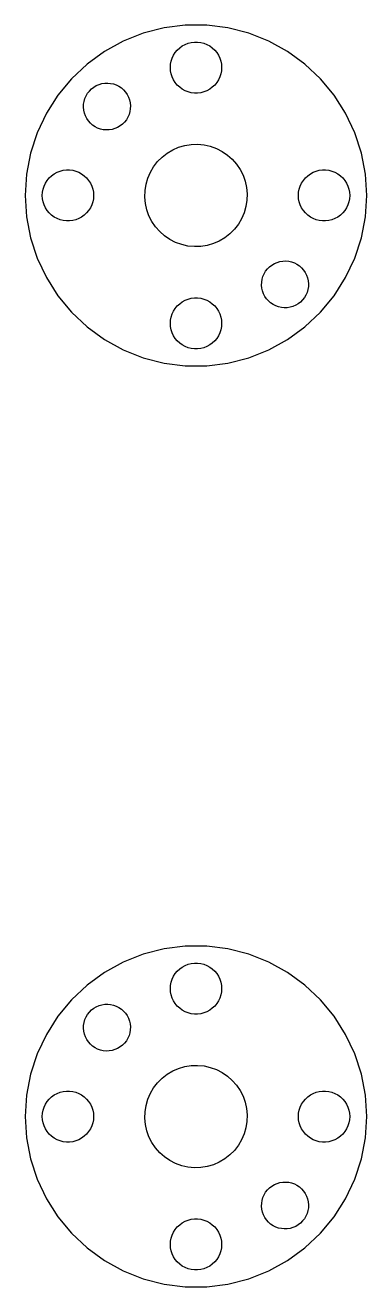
# Model space of a CAD drawing. Header units: metres. Extents: x -11 to 11, y -10 to 173.
# Drawn here: x -10 to 10, y -10 to 64 of the extents above; entities that cross this region are included whole.
import ezdxf

# ---------------------------------------------------------------- set-up
doc = ezdxf.new("R2010")
doc.units = ezdxf.units.M

msp = doc.modelspace()

# ---------------------------------------------------------------- linework, layer by layer
for p, q in [((-1.87381, 63.8229), (-3.09016, 63.5106)), ((-0.627899, 63.9803), (-1.87381, 63.8229)), ((0.627899, 63.9803), (-0.627899, 63.9803)), ((1.87381, 63.8229), (0.627899, 63.9803)), ((3.09016, 63.5106), (1.87381, 63.8229)), ((-4.25778, 63.0483), (-5.35826, 62.4433)), ((-3.09016, 63.5106), (-4.25778, 63.0483)), ((-0.638657, 62.8572), (-0.463516, 62.9266)), ((-0.463516, 62.9266), (-0.281067, 62.9734)), ((-0.281067, 62.9734), (-0.094177, 62.997)), ((-0.094177, 62.997), (0.094177, 62.997)), ((0.094177, 62.997), (0.281067, 62.9734)), ((0.281067, 62.9734), (0.463516, 62.9266)), ((0.463516, 62.9266), (0.638657, 62.8572)), ((4.25778, 63.0483), (3.09016, 63.5106)), ((5.35826, 62.4433), (4.25778, 63.0483)), ((-5.35826, 62.4433), (-6.37424, 61.7051)), ((-1.39465, 62.0522), (-1.31445, 62.2226)), ((-1.31445, 62.2226), (-1.21352, 62.3817)), ((-1.21352, 62.3817), (-1.09344, 62.5268)), ((-1.09344, 62.5268), (-0.956131, 62.6558)), ((-0.956131, 62.6558), (-0.803726, 62.7665)), ((-0.803726, 62.7665), (-0.638657, 62.8572)), ((0.638657, 62.8572), (0.803726, 62.7665)), ((0.803726, 62.7665), (0.956131, 62.6558)), ((0.956131, 62.6558), (1.09344, 62.5268)), ((1.09344, 62.5268), (1.21352, 62.3817)), ((1.21352, 62.3817), (1.31445, 62.2226)), ((1.31445, 62.2226), (1.39465, 62.0522)), ((6.37424, 61.7051), (5.35826, 62.4433)), ((-6.37424, 61.7051), (-7.28967, 60.8455)), ((-1.5, 61.5), (-1.48816, 61.688)), ((-1.48816, 61.312), (-1.5, 61.5)), ((-1.48816, 61.688), (-1.45287, 61.873)), ((-1.45287, 61.873), (-1.39465, 62.0522)), ((1.39465, 62.0522), (1.45287, 61.873)), ((1.45287, 61.873), (1.48816, 61.688)), ((1.48816, 61.688), (1.5, 61.5)), ((1.5, 61.5), (1.48816, 61.312)), ((7.28967, 60.8455), (6.37424, 61.7051)), ((-7.28967, 60.8455), (-8.09016, 59.8778)), ((-1.45287, 61.127), (-1.48816, 61.312)), ((-1.39465, 60.9478), (-1.45287, 61.127)), ((-1.31445, 60.7774), (-1.39465, 60.9478)), ((-1.21352, 60.6183), (-1.31445, 60.7774)), ((1.31445, 60.7774), (1.21352, 60.6183)), ((1.39465, 60.9478), (1.31445, 60.7774)), ((1.45287, 61.127), (1.39465, 60.9478)), ((1.48816, 61.312), (1.45287, 61.127)), ((8.09016, 59.8778), (7.28967, 60.8455)), ((-6.44003, 59.8391), (-6.35214, 59.9878)), ((-6.35214, 59.9878), (-6.24631, 60.1242)), ((-6.24631, 60.1242), (-6.12421, 60.2463)), ((-6.12421, 60.2463), (-5.98776, 60.3521)), ((-5.98776, 60.3521), (-5.83914, 60.44)), ((-5.83914, 60.44), (-5.68066, 60.5086)), ((-5.68066, 60.5086), (-5.51485, 60.5568)), ((-5.51485, 60.5568), (-5.3443, 60.5838)), ((-5.3443, 60.5838), (-5.17172, 60.5892)), ((-5.17172, 60.5892), (-4.9998, 60.573)), ((-4.9998, 60.573), (-4.8313, 60.5353)), ((-4.8313, 60.5353), (-4.66882, 60.4768)), ((-4.66882, 60.4768), (-4.51497, 60.3984)), ((-4.51497, 60.3984), (-4.37216, 60.3014)), ((-4.37216, 60.3014), (-4.24263, 60.1872)), ((-4.24263, 60.1872), (-4.12845, 60.0576)), ((-4.12845, 60.0576), (-4.03139, 59.9148)), ((-4.03139, 59.9148), (-3.95299, 59.761)), ((-1.09344, 60.4732), (-1.21352, 60.6183)), ((-0.956131, 60.3442), (-1.09344, 60.4732)), ((-0.803726, 60.2335), (-0.956131, 60.3442)), ((-0.638657, 60.1427), (-0.803726, 60.2335)), ((-0.463516, 60.0734), (-0.638657, 60.1427)), ((-0.281067, 60.0266), (-0.463516, 60.0734)), ((-0.094177, 60.0029), (-0.281067, 60.0266)), ((0.094177, 60.0029), (-0.094177, 60.0029)), ((0.281067, 60.0266), (0.094177, 60.0029)), ((0.463516, 60.0734), (0.281067, 60.0266)), ((0.638657, 60.1427), (0.463516, 60.0734)), ((0.803726, 60.2335), (0.638657, 60.1427)), ((0.956131, 60.3442), (0.803726, 60.2335)), ((1.09344, 60.4732), (0.956131, 60.3442)), ((1.21352, 60.6183), (1.09344, 60.4732)), ((-8.09016, 59.8778), (-8.76306, 58.8175)), ((-6.58923, 59.1717), (-6.5838, 59.3443)), ((-6.57298, 58.9998), (-6.58923, 59.1717)), ((-6.5838, 59.3443), (-6.55679, 59.5148)), ((-6.55679, 59.5148), (-6.50862, 59.6807)), ((-6.50862, 59.6807), (-6.44003, 59.8391)), ((-3.95299, 59.761), (-3.8945, 59.5985)), ((-3.8945, 59.5985), (-3.85683, 59.43)), ((-3.85683, 59.43), (-3.84059, 59.2581)), ((-3.84059, 59.2581), (-3.84601, 59.0855)), ((8.76306, 58.8175), (8.09016, 59.8778)), ((-8.76306, 58.8175), (-9.29776, 57.6812)), ((-6.53531, 58.8313), (-6.57298, 58.9998)), ((-6.47682, 58.6688), (-6.53531, 58.8313)), ((-6.39842, 58.515), (-6.47682, 58.6688)), ((-6.30136, 58.3722), (-6.39842, 58.515)), ((-4.07767, 58.442), (-4.1835, 58.3056)), ((-3.98978, 58.5907), (-4.07767, 58.442)), ((-3.92119, 58.7491), (-3.98978, 58.5907)), ((-3.87302, 58.915), (-3.92119, 58.7491)), ((-3.84601, 59.0855), (-3.87302, 58.915)), ((9.29776, 57.6812), (8.76306, 58.8175)), ((-6.18718, 58.2426), (-6.30136, 58.3722)), ((-6.05765, 58.1284), (-6.18718, 58.2426)), ((-5.91484, 58.0314), (-6.05765, 58.1284)), ((-5.76099, 57.953), (-5.91484, 58.0314)), ((-5.59851, 57.8945), (-5.76099, 57.953)), ((-5.43001, 57.8568), (-5.59851, 57.8945)), ((-5.2581, 57.8406), (-5.43001, 57.8568)), ((-5.08551, 57.846), (-5.2581, 57.8406)), ((-4.91496, 57.873), (-5.08551, 57.846)), ((-4.74915, 57.9212), (-4.91496, 57.873)), ((-4.59067, 57.9898), (-4.74915, 57.9212)), ((-4.44205, 58.0777), (-4.59067, 57.9898)), ((-4.3056, 58.1835), (-4.44205, 58.0777)), ((-4.1835, 58.3056), (-4.3056, 58.1835)), ((-9.29776, 57.6812), (-9.68582, 56.4869)), ((-0.654419, 56.9277), (-0.282318, 56.9867)), ((-0.282318, 56.9867), (0.094223, 56.9985)), ((0.094223, 56.9985), (0.469299, 56.9631)), ((0.469299, 56.9631), (0.83696, 56.8809)), ((9.68582, 56.4869), (9.29776, 57.6812)), ((-9.68582, 56.4869), (-9.92114, 55.2533)), ((-2.25032, 55.9839), (-1.98393, 56.2503)), ((-1.98393, 56.2503), (-1.68625, 56.4812)), ((-1.68625, 56.4812), (-1.36197, 56.673)), ((-1.36197, 56.673), (-1.0162, 56.8226)), ((-1.0162, 56.8226), (-0.654419, 56.9277)), ((0.83696, 56.8809), (1.19144, 56.7533)), ((1.19144, 56.7533), (1.52711, 56.5822)), ((1.52711, 56.5822), (1.83871, 56.3705)), ((1.83871, 56.3705), (2.12131, 56.1213)), ((9.92114, 55.2533), (9.68582, 56.4869)), ((-7.96352, 55.4266), (-7.78107, 55.4734)), ((-7.78107, 55.4734), (-7.59418, 55.497)), ((-7.59418, 55.497), (-7.40581, 55.497)), ((-7.40581, 55.497), (-7.21892, 55.4734)), ((-7.21892, 55.4734), (-7.03647, 55.4266)), ((-2.673, 55.362), (-2.48123, 55.6862)), ((-2.48123, 55.6862), (-2.25032, 55.9839)), ((2.12131, 56.1213), (2.37045, 55.8387)), ((2.37045, 55.8387), (2.58221, 55.5271)), ((2.58221, 55.5271), (2.75325, 55.1914)), ((7.03647, 55.4266), (7.21892, 55.4734)), ((7.21892, 55.4734), (7.40581, 55.497)), ((7.40581, 55.497), (7.59418, 55.497)), ((7.59418, 55.497), (7.78107, 55.4734)), ((7.78107, 55.4734), (7.96352, 55.4266)), ((-9.92114, 55.2533), (-10, 54)), ((-8.81445, 54.7226), (-8.71352, 54.8817)), ((-8.71352, 54.8817), (-8.59344, 55.0268)), ((-8.59344, 55.0268), (-8.45613, 55.1558)), ((-8.45613, 55.1558), (-8.30373, 55.2665)), ((-8.30373, 55.2665), (-8.13866, 55.3572)), ((-8.13866, 55.3572), (-7.96352, 55.4266)), ((-7.03647, 55.4266), (-6.86133, 55.3572)), ((-6.86133, 55.3572), (-6.69626, 55.2665)), ((-6.69626, 55.2665), (-6.54385, 55.1558)), ((-6.54385, 55.1558), (-6.40654, 55.0268)), ((-6.40654, 55.0268), (-6.28647, 54.8817)), ((-6.28647, 54.8817), (-6.18553, 54.7226)), ((-2.92773, 54.6544), (-2.82263, 55.0162)), ((-2.82263, 55.0162), (-2.673, 55.362)), ((2.75325, 55.1914), (2.88087, 54.837)), ((2.88087, 54.837), (2.96306, 54.4693)), ((6.18553, 54.7226), (6.28647, 54.8817)), ((6.28647, 54.8817), (6.40654, 55.0268)), ((6.40654, 55.0268), (6.54385, 55.1558)), ((6.54385, 55.1558), (6.69626, 55.2665)), ((6.69626, 55.2665), (6.86133, 55.3572)), ((6.86133, 55.3572), (7.03647, 55.4266)), ((7.96352, 55.4266), (8.13866, 55.3572)), ((8.13866, 55.3572), (8.30373, 55.2665)), ((8.30373, 55.2665), (8.45613, 55.1558)), ((8.45613, 55.1558), (8.59344, 55.0268)), ((8.59344, 55.0268), (8.71352, 54.8817)), ((8.71352, 54.8817), (8.81445, 54.7226)), ((10, 54), (9.92114, 55.2533)), ((-10, 54), (-9.92114, 52.7467)), ((-9, 54), (-8.98816, 54.188)), ((-8.98816, 53.812), (-9, 54)), ((-8.98816, 54.188), (-8.95287, 54.373)), ((-8.95287, 54.373), (-8.89465, 54.5522)), ((-8.89465, 54.5522), (-8.81445, 54.7226)), ((-6.18553, 54.7226), (-6.10533, 54.5522)), ((-6.10533, 54.5522), (-6.04712, 54.373)), ((-6.04712, 54.373), (-6.01183, 54.188)), ((-6.01183, 54.188), (-6, 54)), ((-6, 54), (-6.01183, 53.812)), ((-2.9985, 53.9058), (-2.98668, 54.2823)), ((-2.98668, 54.2823), (-2.92773, 54.6544)), ((2.96306, 54.4693), (2.9985, 54.0942)), ((2.9985, 54.0942), (2.98668, 53.7177)), ((6, 54), (6.01183, 54.188)), ((6.01183, 53.812), (6, 54)), ((6.01183, 54.188), (6.04712, 54.373)), ((6.04712, 54.373), (6.10533, 54.5522)), ((6.10533, 54.5522), (6.18553, 54.7226)), ((8.81445, 54.7226), (8.89465, 54.5522)), ((8.89465, 54.5522), (8.95287, 54.373)), ((8.95287, 54.373), (8.98816, 54.188)), ((8.98816, 54.188), (9, 54)), ((9, 54), (8.98816, 53.812)), ((9.92114, 52.7467), (10, 54)), ((-8.95287, 53.627), (-8.98816, 53.812)), ((-8.89465, 53.4478), (-8.95287, 53.627)), ((-8.81445, 53.2774), (-8.89465, 53.4478)), ((-8.71352, 53.1183), (-8.81445, 53.2774)), ((-6.18553, 53.2774), (-6.28647, 53.1183)), ((-6.10533, 53.4478), (-6.18553, 53.2774)), ((-6.04712, 53.627), (-6.10533, 53.4478)), ((-6.01183, 53.812), (-6.04712, 53.627)), ((-2.96306, 53.5307), (-2.9985, 53.9058)), ((-2.88087, 53.163), (-2.96306, 53.5307)), ((2.92773, 53.3456), (2.82263, 52.9838)), ((2.98668, 53.7177), (2.92773, 53.3456)), ((6.04712, 53.627), (6.01183, 53.812)), ((6.10533, 53.4478), (6.04712, 53.627)), ((6.18553, 53.2774), (6.10533, 53.4478)), ((6.28647, 53.1183), (6.18553, 53.2774)), ((8.81445, 53.2774), (8.71352, 53.1183)), ((8.89465, 53.4478), (8.81445, 53.2774)), ((8.95287, 53.627), (8.89465, 53.4478)), ((8.98816, 53.812), (8.95287, 53.627)), ((-9.92114, 52.7467), (-9.68582, 51.5131)), ((-8.59344, 52.9732), (-8.71352, 53.1183)), ((-8.45613, 52.8442), (-8.59344, 52.9732)), ((-8.30373, 52.7335), (-8.45613, 52.8442)), ((-8.13866, 52.6428), (-8.30373, 52.7335)), ((-7.96352, 52.5734), (-8.13866, 52.6428)), ((-7.78107, 52.5266), (-7.96352, 52.5734)), ((-7.59418, 52.503), (-7.78107, 52.5266)), ((-7.21892, 52.5266), (-7.40581, 52.503)), ((-7.03647, 52.5734), (-7.21892, 52.5266)), ((-6.86133, 52.6428), (-7.03647, 52.5734)), ((-6.69626, 52.7335), (-6.86133, 52.6428)), ((-6.54385, 52.8442), (-6.69626, 52.7335)), ((-6.40654, 52.9732), (-6.54385, 52.8442)), ((-6.28647, 53.1183), (-6.40654, 52.9732)), ((-2.75325, 52.8086), (-2.88087, 53.163)), ((-2.58221, 52.4729), (-2.75325, 52.8086)), ((2.673, 52.638), (2.48123, 52.3138)), ((2.82263, 52.9838), (2.673, 52.638)), ((6.40654, 52.9732), (6.28647, 53.1183)), ((6.54385, 52.8442), (6.40654, 52.9732)), ((6.69626, 52.7335), (6.54385, 52.8442)), ((6.86133, 52.6428), (6.69626, 52.7335)), ((7.03647, 52.5734), (6.86133, 52.6428)), ((7.21892, 52.5266), (7.03647, 52.5734)), ((7.40581, 52.503), (7.21892, 52.5266)), ((7.78107, 52.5266), (7.59418, 52.503)), ((7.96352, 52.5734), (7.78107, 52.5266)), ((8.13866, 52.6428), (7.96352, 52.5734)), ((8.30373, 52.7335), (8.13866, 52.6428)), ((8.45613, 52.8442), (8.30373, 52.7335)), ((8.59344, 52.9732), (8.45613, 52.8442)), ((8.71352, 53.1183), (8.59344, 52.9732)), ((9.68582, 51.5131), (9.92114, 52.7467)), ((-7.40581, 52.503), (-7.59418, 52.503)), ((-2.37045, 52.1613), (-2.58221, 52.4729)), ((-2.12131, 51.8787), (-2.37045, 52.1613)), ((-1.83871, 51.6295), (-2.12131, 51.8787)), ((2.25032, 52.0161), (1.98393, 51.7497)), ((2.48123, 52.3138), (2.25032, 52.0161)), ((7.59418, 52.503), (7.40581, 52.503)), ((-9.68582, 51.5131), (-9.29776, 50.3188)), ((-1.52711, 51.4178), (-1.83871, 51.6295)), ((-1.19144, 51.2467), (-1.52711, 51.4178)), ((-0.83696, 51.1191), (-1.19144, 51.2467)), ((-0.469299, 51.0369), (-0.83696, 51.1191)), ((-0.094223, 51.0015), (-0.469299, 51.0369)), ((0.654419, 51.0723), (0.282318, 51.0133)), ((1.0162, 51.1774), (0.654419, 51.0723)), ((1.36197, 51.327), (1.0162, 51.1774)), ((1.68625, 51.5188), (1.36197, 51.327)), ((1.98393, 51.7497), (1.68625, 51.5188)), ((9.29776, 50.3188), (9.68582, 51.5131)), ((-9.29776, 50.3188), (-8.76306, 49.1825)), ((0.282318, 51.0133), (-0.094223, 51.0015)), ((8.76306, 49.1825), (9.29776, 50.3188)), ((3.98978, 49.4093), (4.07767, 49.558)), ((4.07767, 49.558), (4.1835, 49.6944)), ((4.1835, 49.6944), (4.3056, 49.8165)), ((4.3056, 49.8165), (4.44205, 49.9223)), ((4.44205, 49.9223), (4.59067, 50.0102)), ((4.59067, 50.0102), (4.74915, 50.0788)), ((4.74915, 50.0788), (4.91496, 50.127)), ((4.91496, 50.127), (5.08551, 50.154)), ((5.08551, 50.154), (5.2581, 50.1594)), ((5.2581, 50.1594), (5.43001, 50.1432)), ((5.43001, 50.1432), (5.59851, 50.1055)), ((5.59851, 50.1055), (5.76099, 50.047)), ((5.76099, 50.047), (5.91484, 49.9686)), ((5.91484, 49.9686), (6.05765, 49.8716)), ((6.05765, 49.8716), (6.18718, 49.7574)), ((6.18718, 49.7574), (6.30136, 49.6278)), ((6.30136, 49.6278), (6.39842, 49.485)), ((-8.76306, 49.1825), (-8.09016, 48.1222)), ((3.84059, 48.7419), (3.84601, 48.9145)), ((3.84601, 48.9145), (3.87302, 49.085)), ((3.87302, 49.085), (3.92119, 49.2509)), ((3.92119, 49.2509), (3.98978, 49.4093)), ((6.39842, 49.485), (6.47682, 49.3312)), ((6.47682, 49.3312), (6.53531, 49.1687)), ((6.53531, 49.1687), (6.57298, 49.0002)), ((6.57298, 49.0002), (6.58923, 48.8283)), ((6.58923, 48.8283), (6.5838, 48.6557)), ((8.09016, 48.1222), (8.76306, 49.1825)), ((-8.09016, 48.1222), (-7.28967, 47.1545)), ((3.85683, 48.57), (3.84059, 48.7419)), ((3.8945, 48.4015), (3.85683, 48.57)), ((3.95299, 48.239), (3.8945, 48.4015)), ((4.03139, 48.0852), (3.95299, 48.239)), ((4.12845, 47.9424), (4.03139, 48.0852)), ((6.44003, 48.1609), (6.35214, 48.0122)), ((6.50862, 48.3193), (6.44003, 48.1609)), ((6.55679, 48.4852), (6.50862, 48.3193)), ((6.5838, 48.6557), (6.55679, 48.4852)), ((7.28967, 47.1545), (8.09016, 48.1222)), ((-1.31445, 47.2226), (-1.21352, 47.3817)), ((-1.21352, 47.3817), (-1.09344, 47.5268)), ((-1.09344, 47.5268), (-0.956131, 47.6558)), ((-0.956131, 47.6558), (-0.803726, 47.7665)), ((-0.803726, 47.7665), (-0.638657, 47.8573)), ((-0.638657, 47.8573), (-0.463516, 47.9266)), ((-0.463516, 47.9266), (-0.281067, 47.9734)), ((-0.281067, 47.9734), (-0.094177, 47.9971)), ((-0.094177, 47.9971), (0.094177, 47.9971)), ((0.094177, 47.9971), (0.281067, 47.9734)), ((0.281067, 47.9734), (0.463516, 47.9266)), ((0.463516, 47.9266), (0.638657, 47.8573)), ((0.638657, 47.8573), (0.803726, 47.7665)), ((0.803726, 47.7665), (0.956131, 47.6558)), ((0.956131, 47.6558), (1.09344, 47.5268)), ((1.09344, 47.5268), (1.21352, 47.3817)), ((1.21352, 47.3817), (1.31445, 47.2226)), ((4.24263, 47.8128), (4.12845, 47.9424)), ((4.37216, 47.6986), (4.24263, 47.8128)), ((4.51497, 47.6016), (4.37216, 47.6986)), ((4.66882, 47.5232), (4.51497, 47.6016)), ((4.8313, 47.4647), (4.66882, 47.5232)), ((4.9998, 47.427), (4.8313, 47.4647)), ((5.17172, 47.4108), (4.9998, 47.427)), ((5.3443, 47.4162), (5.17172, 47.4108)), ((5.51485, 47.4432), (5.3443, 47.4162)), ((5.68066, 47.4914), (5.51485, 47.4432)), ((5.83914, 47.56), (5.68066, 47.4914)), ((5.98776, 47.6479), (5.83914, 47.56)), ((6.12421, 47.7537), (5.98776, 47.6479)), ((6.24631, 47.8758), (6.12421, 47.7537)), ((6.35214, 48.0122), (6.24631, 47.8758)), ((-7.28967, 47.1545), (-6.37424, 46.2949)), ((-1.5, 46.5), (-1.48816, 46.688)), ((-1.48816, 46.688), (-1.45287, 46.873)), ((-1.45287, 46.873), (-1.39465, 47.0522)), ((-1.39465, 47.0522), (-1.31445, 47.2226)), ((1.31445, 47.2226), (1.39465, 47.0522)), ((1.39465, 47.0522), (1.45287, 46.873)), ((1.45287, 46.873), (1.48816, 46.688)), ((1.48816, 46.688), (1.5, 46.5)), ((6.37424, 46.2949), (7.28967, 47.1545)), ((-6.37424, 46.2949), (-5.35826, 45.5567)), ((-1.48816, 46.312), (-1.5, 46.5)), ((-1.45287, 46.127), (-1.48816, 46.312)), ((-1.39465, 45.9478), (-1.45287, 46.127)), ((-1.31445, 45.7774), (-1.39465, 45.9478)), ((1.39465, 45.9478), (1.31445, 45.7774)), ((1.45287, 46.127), (1.39465, 45.9478)), ((1.48816, 46.312), (1.45287, 46.127)), ((1.5, 46.5), (1.48816, 46.312)), ((5.35826, 45.5567), (6.37424, 46.2949)), ((-5.35826, 45.5567), (-4.25778, 44.9517)), ((-1.21352, 45.6183), (-1.31445, 45.7774)), ((-1.09344, 45.4732), (-1.21352, 45.6183)), ((-0.956131, 45.3442), (-1.09344, 45.4732)), ((-0.803726, 45.2335), (-0.956131, 45.3442)), ((-0.638657, 45.1428), (-0.803726, 45.2335)), ((-0.463516, 45.0734), (-0.638657, 45.1428)), ((0.638657, 45.1428), (0.463516, 45.0734)), ((0.803726, 45.2335), (0.638657, 45.1428)), ((0.956131, 45.3442), (0.803726, 45.2335)), ((1.09344, 45.4732), (0.956131, 45.3442)), ((1.21352, 45.6183), (1.09344, 45.4732)), ((1.31445, 45.7774), (1.21352, 45.6183)), ((4.25778, 44.9517), (5.35826, 45.5567)), ((-4.25778, 44.9517), (-3.09016, 44.4894)), ((-3.09016, 44.4894), (-1.87381, 44.1771)), ((-0.281067, 45.0266), (-0.463516, 45.0734)), ((-0.094177, 45.003), (-0.281067, 45.0266)), ((0.094177, 45.003), (-0.094177, 45.003)), ((0.281067, 45.0266), (0.094177, 45.003)), ((0.463516, 45.0734), (0.281067, 45.0266)), ((1.87381, 44.1771), (3.09016, 44.4894)), ((3.09016, 44.4894), (4.25778, 44.9517)), ((-1.87381, 44.1771), (-0.627899, 44.0197)), ((-0.627899, 44.0197), (0.627899, 44.0197)), ((0.627899, 44.0197), (1.87381, 44.1771)), ((-1.87381, 9.82286), (-3.09016, 9.51056)), ((-0.627899, 9.98026), (-1.87381, 9.82286)), ((0.627899, 9.98026), (-0.627899, 9.98026)), ((1.87381, 9.82286), (0.627899, 9.98026)), ((3.09016, 9.51056), (1.87381, 9.82286)), ((-4.25778, 9.04826), (-5.35826, 8.44327)), ((-3.09016, 9.51056), (-4.25778, 9.04826)), ((-0.638657, 8.85724), (-0.463516, 8.92657)), ((-0.463516, 8.92657), (-0.281067, 8.97342)), ((-0.281067, 8.97342), (-0.094177, 8.99704)), ((-0.094177, 8.99704), (0.094177, 8.99704)), ((0.094177, 8.99704), (0.281067, 8.97342)), ((0.281067, 8.97342), (0.463516, 8.92657)), ((0.463516, 8.92657), (0.638657, 8.85724)), ((4.25778, 9.04826), (3.09016, 9.51056)), ((5.35826, 8.44327), (4.25778, 9.04826)), ((-5.35826, 8.44327), (-6.37424, 7.70512)), ((-1.39465, 8.05219), (-1.31445, 8.22263)), ((-1.31445, 8.22263), (-1.21352, 8.38167)), ((-1.21352, 8.38167), (-1.09344, 8.52681)), ((-1.09344, 8.52681), (-0.956131, 8.65576)), ((-0.956131, 8.65576), (-0.803726, 8.76648)), ((-0.803726, 8.76648), (-0.638657, 8.85724)), ((0.638657, 8.85724), (0.803726, 8.76648)), ((0.803726, 8.76648), (0.956131, 8.65576)), ((0.956131, 8.65576), (1.09344, 8.52681)), ((1.09344, 8.52681), (1.21352, 8.38167)), ((1.21352, 8.38167), (1.31445, 8.22263)), ((1.31445, 8.22263), (1.39465, 8.05219)), ((6.37424, 7.70512), (5.35826, 8.44327)), ((-6.37424, 7.70512), (-7.28967, 6.84546)), ((-1.5, 7.5), (-1.48816, 7.68799)), ((-1.48816, 7.312), (-1.5, 7.5)), ((-1.48816, 7.68799), (-1.45287, 7.87303)), ((-1.45287, 7.87303), (-1.39465, 8.05219)), ((1.39465, 8.05219), (1.45287, 7.87303)), ((1.45287, 7.87303), (1.48816, 7.68799)), ((1.48816, 7.68799), (1.5, 7.5)), ((1.5, 7.5), (1.48816, 7.312)), ((7.28967, 6.84546), (6.37424, 7.70512)), ((-7.28967, 6.84546), (-8.09016, 5.87784)), ((-1.45287, 7.12695), (-1.48816, 7.312)), ((-1.39465, 6.9478), (-1.45287, 7.12695)), ((-1.31445, 6.77736), (-1.39465, 6.9478)), ((-1.21352, 6.61832), (-1.31445, 6.77736)), ((1.31445, 6.77736), (1.21352, 6.61832)), ((1.39465, 6.9478), (1.31445, 6.77736)), ((1.45287, 7.12695), (1.39465, 6.9478)), ((1.48816, 7.312), (1.45287, 7.12695)), ((8.09016, 5.87784), (7.28967, 6.84546)), ((-6.44003, 5.83914), (-6.35214, 5.98776)), ((-6.35214, 5.98776), (-6.24631, 6.12421)), ((-6.24631, 6.12421), (-6.12421, 6.24631)), ((-6.12421, 6.24631), (-5.98776, 6.35214)), ((-5.98776, 6.35214), (-5.83914, 6.44003)), ((-5.83914, 6.44003), (-5.68066, 6.50862)), ((-5.68066, 6.50862), (-5.51485, 6.55679)), ((-5.51485, 6.55679), (-5.3443, 6.5838)), ((-5.3443, 6.5838), (-5.17172, 6.58923)), ((-5.17172, 6.58923), (-4.9998, 6.57298)), ((-4.9998, 6.57298), (-4.8313, 6.53531)), ((-4.8313, 6.53531), (-4.66882, 6.47682)), ((-4.66882, 6.47682), (-4.51497, 6.39842)), ((-4.51497, 6.39842), (-4.37216, 6.30136)), ((-4.37216, 6.30136), (-4.24263, 6.18718)), ((-4.24263, 6.18718), (-4.12845, 6.05765)), ((-4.12845, 6.05765), (-4.03139, 5.91484)), ((-1.09344, 6.47318), (-1.21352, 6.61832)), ((-0.956131, 6.34422), (-1.09344, 6.47318)), ((-0.803726, 6.23351), (-0.956131, 6.34422)), ((-0.638657, 6.14275), (-0.803726, 6.23351)), ((-0.463516, 6.07341), (-0.638657, 6.14275)), ((-0.281067, 6.02657), (-0.463516, 6.07341)), ((-0.094177, 6.00294), (-0.281067, 6.02657)), ((0.094177, 6.00294), (-0.094177, 6.00294)), ((0.281067, 6.02657), (0.094177, 6.00294)), ((0.463516, 6.07341), (0.281067, 6.02657)), ((0.638657, 6.14275), (0.463516, 6.07341)), ((0.803726, 6.23351), (0.638657, 6.14275)), ((0.956131, 6.34422), (0.803726, 6.23351)), ((1.09344, 6.47318), (0.956131, 6.34422)), ((1.21352, 6.61832), (1.09344, 6.47318)), ((-8.09016, 5.87784), (-8.76306, 4.81754)), ((-6.58923, 5.17172), (-6.5838, 5.3443)), ((-6.5838, 5.3443), (-6.55679, 5.51485)), ((-6.55679, 5.51485), (-6.50862, 5.68066)), ((-6.50862, 5.68066), (-6.44003, 5.83914)), ((-4.03139, 5.91484), (-3.95299, 5.76099)), ((-3.95299, 5.76099), (-3.8945, 5.59851)), ((-3.8945, 5.59851), (-3.85683, 5.43001)), ((-3.85683, 5.43001), (-3.84059, 5.2581)), ((-3.84059, 5.2581), (-3.84601, 5.08551)), ((8.76306, 4.81754), (8.09016, 5.87784)), ((-8.76306, 4.81754), (-9.29776, 3.68124)), ((-6.57298, 4.9998), (-6.58923, 5.17172)), ((-6.53531, 4.8313), (-6.57298, 4.9998)), ((-6.47682, 4.66882), (-6.53531, 4.8313)), ((-6.39842, 4.51497), (-6.47682, 4.66882)), ((-6.30136, 4.37216), (-6.39842, 4.51497)), ((-4.07767, 4.44205), (-4.1835, 4.3056)), ((-3.98978, 4.59067), (-4.07767, 4.44205)), ((-3.92119, 4.74915), (-3.98978, 4.59067)), ((-3.87302, 4.91496), (-3.92119, 4.74915)), ((-3.84601, 5.08551), (-3.87302, 4.91496)), ((9.29776, 3.68124), (8.76306, 4.81754)), ((-6.18718, 4.24263), (-6.30136, 4.37216)), ((-6.05765, 4.12845), (-6.18718, 4.24263)), ((-5.91484, 4.03139), (-6.05765, 4.12845)), ((-5.76099, 3.95299), (-5.91484, 4.03139)), ((-5.59851, 3.8945), (-5.76099, 3.95299)), ((-5.43001, 3.85683), (-5.59851, 3.8945)), ((-5.2581, 3.84059), (-5.43001, 3.85683)), ((-5.08551, 3.84601), (-5.2581, 3.84059)), ((-4.91496, 3.87302), (-5.08551, 3.84601)), ((-4.74915, 3.92119), (-4.91496, 3.87302)), ((-4.59067, 3.98978), (-4.74915, 3.92119)), ((-4.44205, 4.07767), (-4.59067, 3.98978)), ((-4.3056, 4.1835), (-4.44205, 4.07767)), ((-4.1835, 4.3056), (-4.3056, 4.1835)), ((-9.29776, 3.68124), (-9.68582, 2.48689)), ((-0.654419, 2.92773), (-0.282318, 2.98668)), ((-0.282318, 2.98668), (0.094223, 2.9985)), ((0.094223, 2.9985), (0.469299, 2.96306)), ((0.469299, 2.96306), (0.83696, 2.88087)), ((9.68582, 2.48689), (9.29776, 3.68124)), ((-9.68582, 2.48689), (-9.92114, 1.25333)), ((-2.25032, 1.98393), (-1.98393, 2.25032)), ((-1.98393, 2.25032), (-1.68625, 2.48123)), ((-1.68625, 2.48123), (-1.36197, 2.673)), ((-1.36197, 2.673), (-1.0162, 2.82263)), ((-1.0162, 2.82263), (-0.654419, 2.92773)), ((0.83696, 2.88087), (1.19144, 2.75325)), ((1.19144, 2.75325), (1.52711, 2.58221)), ((1.52711, 2.58221), (1.83871, 2.37045)), ((1.83871, 2.37045), (2.12131, 2.12131)), ((9.92114, 1.25333), (9.68582, 2.48689)), ((-7.78107, 1.47342), (-7.59418, 1.49704)), ((-7.59418, 1.49704), (-7.40581, 1.49704)), ((-7.40581, 1.49704), (-7.21892, 1.47342)), ((-2.673, 1.36197), (-2.48123, 1.68625)), ((-2.48123, 1.68625), (-2.25032, 1.98393)), ((2.12131, 2.12131), (2.37045, 1.83871)), ((2.37045, 1.83871), (2.58221, 1.52711)), ((2.58221, 1.52711), (2.75325, 1.19144)), ((7.21892, 1.47342), (7.40581, 1.49704)), ((7.40581, 1.49704), (7.59418, 1.49704)), ((7.59418, 1.49704), (7.78107, 1.47342)), ((-9.92114, 1.25333), (-10, 0)), ((-8.81445, 0.722626), (-8.71352, 0.881668)), ((-8.71352, 0.881668), (-8.59344, 1.02681)), ((-8.59344, 1.02681), (-8.45613, 1.15576)), ((-8.45613, 1.15576), (-8.30373, 1.26648)), ((-8.30373, 1.26648), (-8.13866, 1.35724)), ((-8.13866, 1.35724), (-7.96352, 1.42657)), ((-7.96352, 1.42657), (-7.78107, 1.47342)), ((-7.21892, 1.47342), (-7.03647, 1.42657)), ((-7.03647, 1.42657), (-6.86133, 1.35724)), ((-6.86133, 1.35724), (-6.69626, 1.26648)), ((-6.69626, 1.26648), (-6.54385, 1.15576)), ((-6.54385, 1.15576), (-6.40654, 1.02681)), ((-6.40654, 1.02681), (-6.28647, 0.881668)), ((-6.28647, 0.881668), (-6.18553, 0.722626)), ((-2.92773, 0.654419), (-2.82263, 1.0162)), ((-2.82263, 1.0162), (-2.673, 1.36197)), ((2.75325, 1.19144), (2.88087, 0.83696)), ((2.88087, 0.83696), (2.96306, 0.469299)), ((6.18553, 0.722626), (6.28647, 0.881668)), ((6.28647, 0.881668), (6.40654, 1.02681)), ((6.40654, 1.02681), (6.54385, 1.15576)), ((6.54385, 1.15576), (6.69626, 1.26648)), ((6.69626, 1.26648), (6.86133, 1.35724)), ((6.86133, 1.35724), (7.03647, 1.42657)), ((7.03647, 1.42657), (7.21892, 1.47342)), ((7.78107, 1.47342), (7.96352, 1.42657)), ((7.96352, 1.42657), (8.13866, 1.35724)), ((8.13866, 1.35724), (8.30373, 1.26648)), ((8.30373, 1.26648), (8.45613, 1.15576)), ((8.45613, 1.15576), (8.59344, 1.02681)), ((8.59344, 1.02681), (8.71352, 0.881668)), ((8.71352, 0.881668), (8.81445, 0.722626)), ((10, 0), (9.92114, 1.25333)), ((-10, 0), (-9.92114, -1.25333)), ((-9, 0), (-8.98816, 0.187988)), ((-8.98816, -0.187988), (-9, 0)), ((-8.98816, 0.187988), (-8.95287, 0.373032)), ((-8.95287, 0.373032), (-8.89465, 0.552185)), ((-8.89465, 0.552185), (-8.81445, 0.722626)), ((-6.18553, 0.722626), (-6.10533, 0.552185)), ((-6.10533, 0.552185), (-6.04712, 0.373032)), ((-6.04712, 0.373032), (-6.01183, 0.187988)), ((-6.01183, 0.187988), (-6, 0)), ((-6, 0), (-6.01183, -0.187988)), ((-2.9985, -0.094223), (-2.98668, 0.282318)), ((-2.98668, 0.282318), (-2.92773, 0.654419)), ((2.96306, 0.469299), (2.9985, 0.094223)), ((2.9985, 0.094223), (2.98668, -0.282318)), ((6, 0), (6.01183, 0.187988)), ((6.01183, -0.187988), (6, 0)), ((6.01183, 0.187988), (6.04712, 0.373032)), ((6.04712, 0.373032), (6.10533, 0.552185)), ((6.10533, 0.552185), (6.18553, 0.722626)), ((8.81445, 0.722626), (8.89465, 0.552185)), ((8.89465, 0.552185), (8.95287, 0.373032)), ((8.95287, 0.373032), (8.98816, 0.187988)), ((8.98816, 0.187988), (9, 0)), ((9, 0), (8.98816, -0.187988)), ((9.92114, -1.25333), (10, 0)), ((-8.95287, -0.373032), (-8.98816, -0.187988)), ((-8.89465, -0.552185), (-8.95287, -0.373032)), ((-8.81445, -0.722626), (-8.89465, -0.552185)), ((-8.71352, -0.881668), (-8.81445, -0.722626)), ((-6.18553, -0.722626), (-6.28647, -0.881668)), ((-6.10533, -0.552185), (-6.18553, -0.722626)), ((-6.04712, -0.373032), (-6.10533, -0.552185)), ((-6.01183, -0.187988), (-6.04712, -0.373032)), ((-2.96306, -0.469299), (-2.9985, -0.094223)), ((-2.88087, -0.83696), (-2.96306, -0.469299)), ((2.92773, -0.654419), (2.82263, -1.0162)), ((2.98668, -0.282318), (2.92773, -0.654419)), ((6.04712, -0.373032), (6.01183, -0.187988)), ((6.10533, -0.552185), (6.04712, -0.373032)), ((6.18553, -0.722626), (6.10533, -0.552185)), ((6.28647, -0.881668), (6.18553, -0.722626)), ((8.81445, -0.722626), (8.71352, -0.881668)), ((8.89465, -0.552185), (8.81445, -0.722626)), ((8.95287, -0.373032), (8.89465, -0.552185)), ((8.98816, -0.187988), (8.95287, -0.373032)), ((-9.92114, -1.25333), (-9.68582, -2.48689)), ((-8.59344, -1.02681), (-8.71352, -0.881668)), ((-8.45613, -1.15576), (-8.59344, -1.02681)), ((-8.30373, -1.26648), (-8.45613, -1.15576)), ((-8.13866, -1.35724), (-8.30373, -1.26648)), ((-7.96352, -1.42657), (-8.13866, -1.35724)), ((-7.78107, -1.47342), (-7.96352, -1.42657)), ((-7.59418, -1.49704), (-7.78107, -1.47342)), ((-7.21892, -1.47342), (-7.40581, -1.49704)), ((-7.03647, -1.42657), (-7.21892, -1.47342)), ((-6.86133, -1.35724), (-7.03647, -1.42657)), ((-6.69626, -1.26648), (-6.86133, -1.35724)), ((-6.54385, -1.15576), (-6.69626, -1.26648)), ((-6.40654, -1.02681), (-6.54385, -1.15576)), ((-6.28647, -0.881668), (-6.40654, -1.02681)), ((-2.75325, -1.19144), (-2.88087, -0.83696)), ((-2.58221, -1.52711), (-2.75325, -1.19144)), ((2.673, -1.36197), (2.48123, -1.68625)), ((2.82263, -1.0162), (2.673, -1.36197)), ((6.40654, -1.02681), (6.28647, -0.881668)), ((6.54385, -1.15576), (6.40654, -1.02681)), ((6.69626, -1.26648), (6.54385, -1.15576)), ((6.86133, -1.35724), (6.69626, -1.26648)), ((7.03647, -1.42657), (6.86133, -1.35724)), ((7.21892, -1.47342), (7.03647, -1.42657)), ((7.40581, -1.49704), (7.21892, -1.47342)), ((7.78107, -1.47342), (7.59418, -1.49704)), ((7.96352, -1.42657), (7.78107, -1.47342)), ((8.13866, -1.35724), (7.96352, -1.42657)), ((8.30373, -1.26648), (8.13866, -1.35724)), ((8.45613, -1.15576), (8.30373, -1.26648)), ((8.59344, -1.02681), (8.45613, -1.15576)), ((8.71352, -0.881668), (8.59344, -1.02681)), ((9.68582, -2.48689), (9.92114, -1.25333)), ((-7.40581, -1.49704), (-7.59418, -1.49704)), ((-2.37045, -1.83871), (-2.58221, -1.52711)), ((-2.12131, -2.12131), (-2.37045, -1.83871)), ((-1.83871, -2.37045), (-2.12131, -2.12131)), ((2.25032, -1.98393), (1.98393, -2.25032)), ((2.48123, -1.68625), (2.25032, -1.98393)), ((7.59418, -1.49704), (7.40581, -1.49704)), ((-9.68582, -2.48689), (-9.29776, -3.68124)), ((-1.52711, -2.58221), (-1.83871, -2.37045)), ((-1.19144, -2.75325), (-1.52711, -2.58221)), ((-0.83696, -2.88087), (-1.19144, -2.75325)), ((-0.469299, -2.96306), (-0.83696, -2.88087)), ((0.654419, -2.92773), (0.282318, -2.98668)), ((1.0162, -2.82263), (0.654419, -2.92773)), ((1.36197, -2.673), (1.0162, -2.82263)), ((1.68625, -2.48123), (1.36197, -2.673)), ((1.98393, -2.25032), (1.68625, -2.48123)), ((9.29776, -3.68124), (9.68582, -2.48689)), ((-9.29776, -3.68124), (-8.76306, -4.81754)), ((-0.094223, -2.9985), (-0.469299, -2.96306)), ((0.282318, -2.98668), (-0.094223, -2.9985)), ((8.76306, -4.81754), (9.29776, -3.68124)), ((4.07767, -4.44205), (4.1835, -4.3056)), ((4.1835, -4.3056), (4.3056, -4.1835)), ((4.3056, -4.1835), (4.44205, -4.07767)), ((4.44205, -4.07767), (4.59067, -3.98978)), ((4.59067, -3.98978), (4.74915, -3.92119)), ((4.74915, -3.92119), (4.91496, -3.87302)), ((4.91496, -3.87302), (5.08551, -3.84601)), ((5.08551, -3.84601), (5.2581, -3.84059)), ((5.2581, -3.84059), (5.43001, -3.85683)), ((5.43001, -3.85683), (5.59851, -3.8945)), ((5.59851, -3.8945), (5.76099, -3.95299)), ((5.76099, -3.95299), (5.91484, -4.03139)), ((5.91484, -4.03139), (6.05765, -4.12845)), ((6.05765, -4.12845), (6.18718, -4.24263)), ((6.18718, -4.24263), (6.30136, -4.37216)), ((6.30136, -4.37216), (6.39842, -4.51497)), ((-8.76306, -4.81754), (-8.09016, -5.87784)), ((3.84059, -5.2581), (3.84601, -5.08551)), ((3.84601, -5.08551), (3.87302, -4.91496)), ((3.87302, -4.91496), (3.92119, -4.74915)), ((3.92119, -4.74915), (3.98978, -4.59067)), ((3.98978, -4.59067), (4.07767, -4.44205)), ((6.39842, -4.51497), (6.47682, -4.66882)), ((6.47682, -4.66882), (6.53531, -4.8313)), ((6.53531, -4.8313), (6.57298, -4.9998)), ((6.57298, -4.9998), (6.58923, -5.17172)), ((6.58923, -5.17172), (6.5838, -5.3443)), ((8.09016, -5.87784), (8.76306, -4.81754)), ((-8.09016, -5.87784), (-7.28967, -6.84546)), ((3.85683, -5.43001), (3.84059, -5.2581)), ((3.8945, -5.59851), (3.85683, -5.43001)), ((3.95299, -5.76099), (3.8945, -5.59851)), ((4.03139, -5.91484), (3.95299, -5.76099)), ((4.12845, -6.05765), (4.03139, -5.91484)), ((6.44003, -5.83914), (6.35214, -5.98776)), ((6.50862, -5.68066), (6.44003, -5.83914)), ((6.55679, -5.51485), (6.50862, -5.68066)), ((6.5838, -5.3443), (6.55679, -5.51485)), ((7.28967, -6.84546), (8.09016, -5.87784)), ((-1.31445, -6.77736), (-1.21352, -6.61832)), ((-1.21352, -6.61832), (-1.09344, -6.47318)), ((-1.09344, -6.47318), (-0.956131, -6.34422)), ((-0.956131, -6.34422), (-0.803726, -6.23351)), ((-0.803726, -6.23351), (-0.638657, -6.14275)), ((-0.638657, -6.14275), (-0.463516, -6.07341)), ((-0.463516, -6.07341), (-0.281067, -6.02657)), ((-0.281067, -6.02657), (-0.094177, -6.00294)), ((-0.094177, -6.00294), (0.094177, -6.00294)), ((0.094177, -6.00294), (0.281067, -6.02657)), ((0.281067, -6.02657), (0.463516, -6.07341)), ((0.463516, -6.07341), (0.638657, -6.14275)), ((0.638657, -6.14275), (0.803726, -6.23351)), ((0.803726, -6.23351), (0.956131, -6.34422)), ((0.956131, -6.34422), (1.09344, -6.47318)), ((1.09344, -6.47318), (1.21352, -6.61832)), ((1.21352, -6.61832), (1.31445, -6.77736)), ((4.24263, -6.18718), (4.12845, -6.05765)), ((4.37216, -6.30136), (4.24263, -6.18718)), ((4.51497, -6.39842), (4.37216, -6.30136)), ((4.66882, -6.47682), (4.51497, -6.39842)), ((4.8313, -6.53531), (4.66882, -6.47682)), ((4.9998, -6.57298), (4.8313, -6.53531)), ((5.17172, -6.58923), (4.9998, -6.57298)), ((5.3443, -6.5838), (5.17172, -6.58923)), ((5.51485, -6.55679), (5.3443, -6.5838)), ((5.68066, -6.50862), (5.51485, -6.55679)), ((5.83914, -6.44003), (5.68066, -6.50862)), ((5.98776, -6.35214), (5.83914, -6.44003)), ((6.12421, -6.24631), (5.98776, -6.35214)), ((6.24631, -6.12421), (6.12421, -6.24631)), ((6.35214, -5.98776), (6.24631, -6.12421)), ((-7.28967, -6.84546), (-6.37424, -7.70512)), ((-1.5, -7.5), (-1.48816, -7.312)), ((-1.48816, -7.312), (-1.45287, -7.12695)), ((-1.45287, -7.12695), (-1.39465, -6.9478)), ((-1.39465, -6.9478), (-1.31445, -6.77736)), ((1.31445, -6.77736), (1.39465, -6.9478)), ((1.39465, -6.9478), (1.45287, -7.12695)), ((1.45287, -7.12695), (1.48816, -7.312)), ((1.48816, -7.312), (1.5, -7.5)), ((6.37424, -7.70512), (7.28967, -6.84546)), ((-6.37424, -7.70512), (-5.35826, -8.44327)), ((-1.48816, -7.68799), (-1.5, -7.5)), ((-1.45287, -7.87303), (-1.48816, -7.68799)), ((-1.39465, -8.05219), (-1.45287, -7.87303)), ((-1.31445, -8.22263), (-1.39465, -8.05219)), ((1.39465, -8.05219), (1.31445, -8.22263)), ((1.45287, -7.87303), (1.39465, -8.05219)), ((1.48816, -7.68799), (1.45287, -7.87303)), ((1.5, -7.5), (1.48816, -7.68799)), ((5.35826, -8.44327), (6.37424, -7.70512)), ((-5.35826, -8.44327), (-4.25778, -9.04826)), ((-1.21352, -8.38167), (-1.31445, -8.22263)), ((-1.09344, -8.52681), (-1.21352, -8.38167)), ((-0.956131, -8.65576), (-1.09344, -8.52681)), ((-0.803726, -8.76648), (-0.956131, -8.65576)), ((-0.638657, -8.85724), (-0.803726, -8.76648)), ((-0.463516, -8.92657), (-0.638657, -8.85724)), ((0.638657, -8.85724), (0.463516, -8.92657)), ((0.803726, -8.76648), (0.638657, -8.85724)), ((0.956131, -8.65576), (0.803726, -8.76648)), ((1.09344, -8.52681), (0.956131, -8.65576)), ((1.21352, -8.38167), (1.09344, -8.52681)), ((1.31445, -8.22263), (1.21352, -8.38167)), ((4.25778, -9.04826), (5.35826, -8.44327)), ((-4.25778, -9.04826), (-3.09016, -9.51056)), ((-3.09016, -9.51056), (-1.87381, -9.82286)), ((-0.281067, -8.97342), (-0.463516, -8.92657)), ((-0.094177, -8.99704), (-0.281067, -8.97342)), ((0.094177, -8.99704), (-0.094177, -8.99704)), ((0.281067, -8.97342), (0.094177, -8.99704)), ((0.463516, -8.92657), (0.281067, -8.97342)), ((1.87381, -9.82286), (3.09016, -9.51056)), ((3.09016, -9.51056), (4.25778, -9.04826)), ((-1.87381, -9.82286), (-0.627899, -9.98026)), ((-0.627899, -9.98026), (0.627899, -9.98026)), ((0.627899, -9.98026), (1.87381, -9.82286))]:
    msp.add_line(p, q)

doc.saveas('drawing.dxf')
